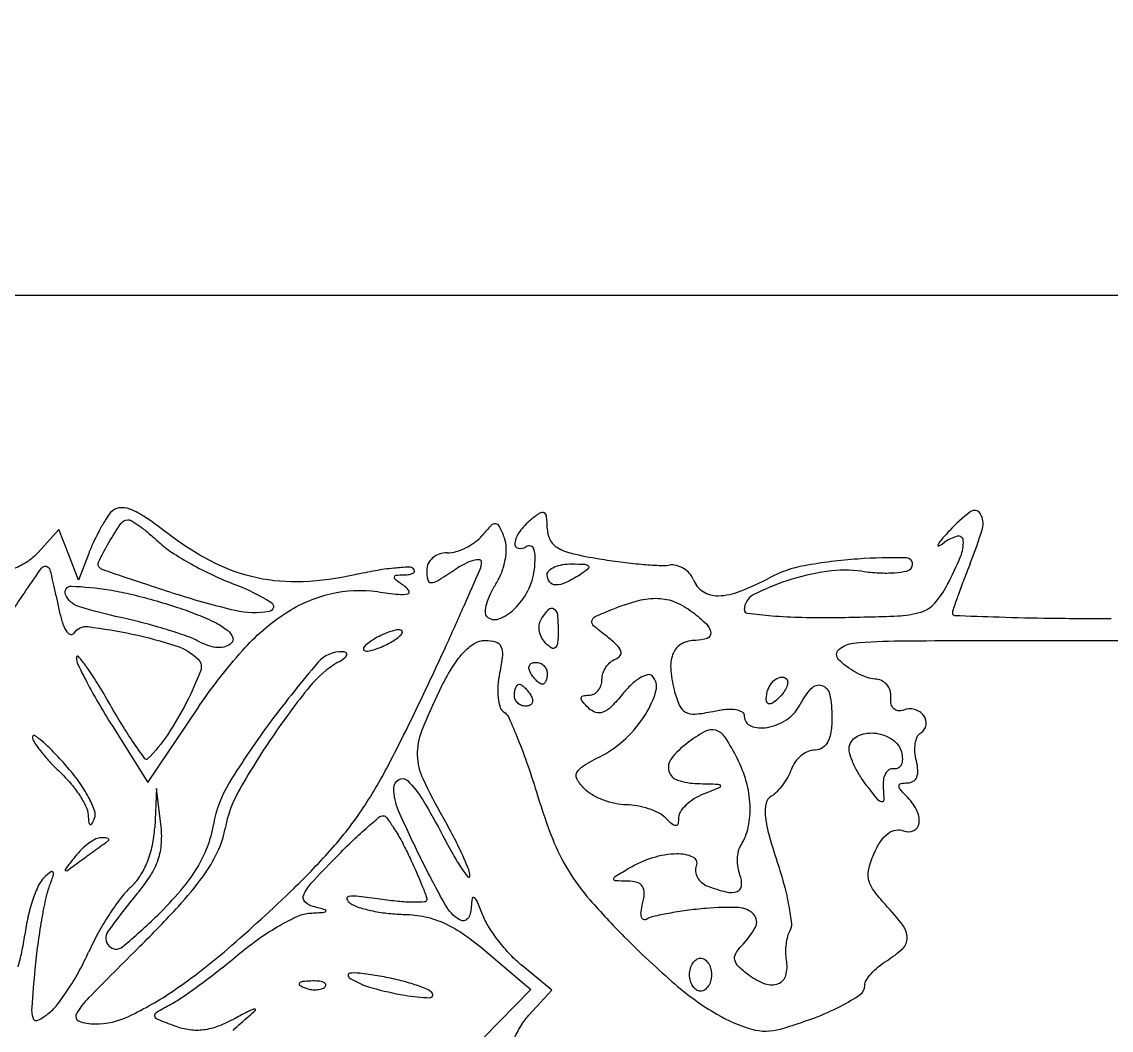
# Model space of a CAD drawing. Header units: inches. Extents: x -279 to 561, y -345 to 342.
# Drawn here: x -211.855 to -211.126, y -298.356 to -297.682 of the extents above; entities that cross this region are included whole.
import ezdxf

# ---------------------------------------------------------------- set-up
doc = ezdxf.new("R2010")
doc.units = ezdxf.units.IN
doc.header["$LTSCALE"] = 0.5
doc.header["$MEASUREMENT"] = 0

msp = doc.modelspace()

# ---------------------------------------------------------------- linework, layer by layer
at = {"linetype": 'ByBlock'}
msp.add_line((-212.49631, -297.86428), (-205.55133, -297.86428), dxfattribs=at)
for p, q in [((-211.76503, -298.19401), (-211.7662, -298.22034)), ((-211.76206, -298.21802), (-211.76503, -298.19401))]:
    msp.add_line(p, q)
for points in [[(-205.72684, -301.74723, -0.00001), (-206.54741, -301.74907, -0.000412)], [(-206.54191, -301.73765, -0.00001), (-205.72683, -301.73995, -0.41338)], [(-209.00903, -301.75091), (-212.29486, -301.75091), (-212.29486, -299.94132), (-212.29486, -298.13173), (-212.27289, -298.13173), (-212.25091, -298.13173), (-212.25091, -298.18258, -0.014086), (-212.25147, -298.20241, -0.020242), (-212.25316, -298.21989, -0.016605), (-212.25557, -298.23387, -0.206229), (-212.25859, -298.23818, 0.092802), (-212.26156, -298.24089, 0.162915), (-212.26261, -298.244, 0.127111), (-212.26165, -298.2477, 0.047055), (-212.2586, -298.25217, -0.173458), (-212.25467, -298.26298, -0.000068), (-212.25234, -298.67882, -0.000834), (-212.25035, -299.20703, -0.000263), (-212.24909, -299.997), (-212.24724, -301.73259), (-208.98522, -301.73443, -0.000146)], [(-211.86242, -298.07702, -0.013783), (-211.84184, -298.04677, -0.641084), (-211.83627, -298.04786, -0.002787), (-211.83533, -298.05183, -0.000521), (-211.83367, -298.05911, -0.000558), (-211.83175, -298.06763, -0.00051), (-211.82978, -298.0764, 0.028135), (-211.82759, -298.08417, 0.071866), (-211.82492, -298.08936, 0.182612), (-211.8223, -298.09112, 0.31839), (-211.81999, -298.09017, -0.29055), (-211.81076, -298.08586, -0.020253), (-211.78123, -298.09088, -0.025737), (-211.75199, -298.09867, -0.11895), (-211.73716, -298.10773, -0.299068), (-211.73553, -298.11563, -0.023), (-211.74487, -298.13639, -0.029977), (-211.7575, -298.15799, -0.049173), (-211.77092, -298.17435, -0.459732), (-211.7727, -298.17421, -0.00709), (-211.77942, -298.16476, -0.013193), (-211.78727, -298.15273, -0.007682), (-211.79607, -298.13791, 0.008054), (-211.8047, -298.12341, 0.017007), (-211.81195, -298.11251, 0.02351), (-211.81716, -298.1059, 0.690651), (-211.81859, -298.10643, 0.114551), (-211.81753, -298.11117, 0.008675), (-211.81161, -298.123, 0.011595), (-211.80388, -298.13696, 0.008559), (-211.79472, -298.15206), (-211.77078, -298.19002), (-211.73764, -298.14079, -0.03305), (-211.70748, -298.10183, -0.067528), (-211.67825, -298.07664, -0.086229), (-211.64855, -298.06393, -0.093608), (-211.61719, -298.0625, 0.008222), (-211.60309, -298.06427, 0.074191), (-211.5969, -298.06402, 0.512313), (-211.59603, -298.06214, 0.113436), (-211.59887, -298.05901, -0.011016), (-211.60474, -298.05473, -0.213219), (-211.60579, -298.0528, -0.405722), (-211.60477, -298.05157, -0.024204), (-211.59948, -298.05126, 0.036488), (-211.59576, -298.05094, 0.100321), (-211.5933, -298.05003, 0.233357), (-211.59248, -298.04871, 0.224285), (-211.59301, -298.04723, 0.21193), (-211.59612, -298.04604, 0.013071), (-211.6062, -298.04681, 0.017573), (-211.61854, -298.04851, 0.011984), (-211.63242, -298.05128, -0.044268), (-211.66694, -298.05586, -0.06336), (-211.69768, -298.0533, -0.064106), (-211.72653, -298.04317, -0.046647), (-211.75539, -298.02512, 0.012363), (-211.77228, -298.01287, 0.058926), (-211.78281, -298.00732, 0.128249), (-211.79009, -298.0065, 0.185872), (-211.79566, -298.00963, 0.035567), (-211.79912, -298.01445, 0.014309), (-211.80317, -298.02149, 0.014074), (-211.80711, -298.02934, 0.017309), (-211.81032, -298.03689), (-211.81722, -298.05481), (-211.82375, -298.0379), (-211.83028, -298.021), (-211.84392, -298.03607, -0.066405), (-211.85178, -298.04272, -0.054139), (-211.86165, -298.04764, -0.047548)], [(-211.52766, -298.36565, -0.030549), (-211.52202, -298.35413, -0.056558), (-211.5159, -298.34572), (-211.5005, -298.32893), (-211.5202, -298.31275, -0.03213), (-211.52825, -298.30522, -0.023826), (-211.53618, -298.29594, -0.024268), (-211.54284, -298.28643, -0.048874), (-211.54694, -298.27826, 0.009021), (-211.55049, -298.26951, 0.144581), (-211.5525, -298.26708, 0.545937), (-211.55389, -298.26768, 0.032543), (-211.55445, -298.2732, -0.057886), (-211.55517, -298.27794, -0.119641), (-211.55697, -298.2812, -0.182056), (-211.55951, -298.28248, -0.16688), (-211.56238, -298.28183, -0.128585), (-211.57176, -298.27199, -0.010945), (-211.58815, -298.24081, -0.01211), (-211.603, -298.20908, -0.103738), (-211.6062, -298.19382, -0.266608), (-211.60293, -298.18813, -0.336908), (-211.59711, -298.18884, -0.064402), (-211.58685, -298.20177, -0.015551), (-211.57345, -298.22565, 0.008749), (-211.56657, -298.23831, 0.019076), (-211.56077, -298.24772, 0.030634), (-211.55666, -298.25308, 0.681647), (-211.55534, -298.25262, 0.106206), (-211.55614, -298.24817, 0.010273), (-211.56052, -298.23808, 0.012682), (-211.56635, -298.22615, 0.009695), (-211.57332, -298.2134, -0.021082), (-211.5866, -298.18772, -0.102905), (-211.59031, -298.17187, -0.100164), (-211.58744, -298.15564, -0.019444), (-211.57543, -298.12827, -0.022536), (-211.56746, -298.11358, -0.049193), (-211.55982, -298.10333, -0.068667), (-211.55242, -298.09716, -0.140301), (-211.54521, -298.0951, -0.070531), (-211.53812, -298.09611, -0.219953), (-211.53457, -298.09919, -0.134061), (-211.53363, -298.10514, -0.021865), (-211.53544, -298.1168, 0.032536), (-211.53659, -298.12542, 0.042223), (-211.53645, -298.13339, 0.048007), (-211.53519, -298.13969, 0.182962), (-211.53279, -298.14281, -0.149871), (-211.52936, -298.14673, -0.009343), (-211.52324, -298.16106, -0.013144), (-211.51661, -298.17874, -0.009335), (-211.51008, -298.19888, 0.019983), (-211.49997, -298.22795, 0.044221), (-211.48948, -298.24895, 0.041696), (-211.47508, -298.2685, 0.016009), (-211.45204, -298.29322, 0.018729), (-211.41804, -298.32496, 0.045066), (-211.39011, -298.34505, 0.064789), (-211.36685, -298.35499, 0.140434), (-211.34758, -298.35491, 0.018003), (-211.32529, -298.34753, 0.030052), (-211.30721, -298.33956, 0.031698), (-211.29432, -298.33185, 0.246954), (-211.29117, -298.32585, -0.139567), (-211.29017, -298.32237, -0.042225), (-211.28686, -298.31791, -0.038647), (-211.28212, -298.31331, -0.033652), (-211.27651, -298.30926, 0.048393), (-211.26581, -298.30104, 0.213829), (-211.2628, -298.29388, 0.158573), (-211.26577, -298.28544, 0.024373), (-211.2774, -298.27167, -0.030405), (-211.28536, -298.26201, -0.107195), (-211.28859, -298.25468, -0.117524), (-211.28834, -298.24706, -0.04024), (-211.28455, -298.2366, -0.043069), (-211.28031, -298.22908, -0.083422), (-211.27553, -298.22412, -0.113312), (-211.27047, -298.2219, -0.139206), (-211.26535, -298.22236, 0.196671), (-211.25837, -298.22221, 0.274973), (-211.25482, -298.21726, 0.142785), (-211.2566, -298.20831, 0.076439), (-211.26333, -298.19913, -0.020226), (-211.26752, -298.19459, -0.203072), (-211.26828, -298.19217, -0.337004), (-211.26694, -298.19073, -0.043453), (-211.26247, -298.19034, 0.140164), (-211.25876, -298.18928, 0.160285), (-211.2564, -298.18646, 0.110639), (-211.25567, -298.18185, 0.0483), (-211.25666, -298.1757, -0.047043), (-211.25762, -298.16979, -0.055577), (-211.25738, -298.16413, -0.064615), (-211.25604, -298.15954, -0.15236), (-211.25373, -298.15688, 0.21521), (-211.25019, -298.15163, 0.208256), (-211.25172, -298.1454, 0.164726), (-211.25787, -298.14127, 0.159378), (-211.26535, -298.14164, -0.115652), (-211.26896, -298.14214, -0.175395), (-211.27179, -298.1408, -0.144201), (-211.27347, -298.13769, -0.071501), (-211.27377, -298.13317, 0.095041), (-211.2743, -298.12856, 0.102631), (-211.27649, -298.1246, 0.105515), (-211.28002, -298.12193, 0.105942), (-211.28433, -298.12093, -0.082735), (-211.28965, -298.11995, -0.036135), (-211.29622, -298.11703, -0.034493), (-211.3029, -298.11284, -0.038875), (-211.30867, -298.10792, -0.432357), (-211.30847, -298.10119, -0.158756), (-211.29868, -298.09693, -0.022434), (-211.26746, -298.09536, -0.001381), (-211.17447, -298.0951), (-211.02742, -298.0951)], [(-211.71379, -298.35587, -0.026068), (-211.70327, -298.34631, 0.021841), (-211.69885, -298.34236, 0.732997), (-211.69927, -298.34152, 0.07937), (-211.70283, -298.3427, 0.005178), (-211.71243, -298.3478, -0.032765), (-211.72368, -298.35301, -0.059283), (-211.73351, -298.35552, -0.066765), (-211.74281, -298.3555, -0.055047), (-211.75245, -298.35308, -0.007727), (-211.76426, -298.34848, -0.252888), (-211.76615, -298.3462, -0.31743), (-211.76505, -298.34374, -0.010866), (-211.75535, -298.33828, 0.028501), (-211.74752, -298.33349, 0.007452), (-211.73553, -298.32493, 0.007548), (-211.72215, -298.31475, 0.007659), (-211.70914, -298.30421, -0.021193), (-211.69609, -298.29422, -0.022907), (-211.68256, -298.28563, -0.023194), (-211.67037, -298.27939, -0.093547), (-211.66228, -298.27741, 0.003082), (-211.65287, -298.27684, 0.267199), (-211.65173, -298.27608, 0.471276), (-211.65214, -298.27518, 0.004424), (-211.66012, -298.27305, -0.13884), (-211.66569, -298.2698, -0.305577), (-211.66651, -298.26517, -0.081047), (-211.66142, -298.25742, -0.007733), (-211.64581, -298.24093, -0.007478), (-211.63478, -298.22997, -0.011082), (-211.62476, -298.22073, -0.006452), (-211.61616, -298.21333, -0.176101), (-211.61339, -298.21232, -0.237684), (-211.61107, -298.21349, -0.015253), (-211.6066, -298.21993, -0.019672), (-211.60162, -298.22829, -0.013183), (-211.59656, -298.23821, -0.006051), (-211.59183, -298.24845, -0.008291), (-211.58784, -298.25777, -0.005719), (-211.58473, -298.26565, -0.091436), (-211.58422, -298.26845, -0.396633), (-211.58563, -298.26995, -0.017931), (-211.59336, -298.27014, -0.021811), (-211.60341, -298.26959, -0.012844), (-211.61535, -298.2681, 0.008523), (-211.6296, -298.2662, 0.061298), (-211.63652, -298.26624, 0.474908), (-211.63761, -298.26799, 0.164347), (-211.6355, -298.27072, 0.071939), (-211.62954, -298.27355, 0.024316), (-211.62021, -298.27595, 0.023607), (-211.60949, -298.27763, 0.024991), (-211.59887, -298.27825, -0.053377), (-211.58536, -298.27982, -0.052091), (-211.57238, -298.28421, -0.044443), (-211.55892, -298.29189, -0.024566), (-211.54392, -298.30346), (-211.51462, -298.32845), (-211.54621, -298.36087, -0.024562)]]:
    msp.add_lwpolyline(points, format="xyb")
for points in [[(-211.76337, -298.02949, 0.044911), (-211.75486, -298.03615, 0.01693), (-211.74188, -298.04395, 0.016611), (-211.7271, -298.05152, 0.019433), (-211.7126, -298.05768, -0.045159), (-211.68843, -298.06945, -0.693683), (-211.68962, -298.07577, -0.100565), (-211.71227, -298.07513, -0.020498), (-211.75114, -298.06439, -0.001703), (-211.77017, -298.05822, -0.002618), (-211.7866, -298.05273, -0.000864), (-211.80077, -298.04788, -0.074801), (-211.80277, -298.04684, -0.362783), (-211.80379, -298.04274, -0.018289), (-211.79684, -298.02965, -0.019526), (-211.78888, -298.01704, -0.246944), (-211.78407, -298.01451, -0.141686), (-211.78138, -298.01529, -0.015793), (-211.77602, -298.01891, -0.018204), (-211.76982, -298.02375, -0.013805)], [(-211.48165, -298.05114, -0.031558), (-211.49118, -298.05648, -0.112355), (-211.49797, -298.05803, -0.234725), (-211.50199, -298.05603, -0.163584), (-211.50363, -298.05114, -0.210568), (-211.5024, -298.04835, -0.082215), (-211.49879, -298.046, -0.062416), (-211.49345, -298.04442, -0.042523), (-211.48714, -298.04393, -0.011293), (-211.47839, -298.04419, -0.220444), (-211.47607, -298.04542, -0.409657), (-211.47631, -298.04733, -0.023197)], [(-211.73748, -298.07788, -0.020322), (-211.72519, -298.08338, -0.058364), (-211.71738, -298.08848, -0.120818), (-211.71407, -298.09297, -0.303913), (-211.71482, -298.09677, -0.119206), (-211.71879, -298.09919, -0.088702), (-211.72389, -298.09988, -0.070535), (-211.72995, -298.09875, -0.041688), (-211.73672, -298.09582, 0.038083), (-211.74486, -298.09223, 0.010526), (-211.75815, -298.08786, 0.010567), (-211.77346, -298.08352, 0.010877), (-211.78879, -298.07988, -0.022992), (-211.81689, -298.07249, -0.221341), (-211.82579, -298.06438, -0.547531), (-211.82194, -298.05882, -0.030471), (-211.79657, -298.0613, -0.018413), (-211.78316, -298.06395, -0.010322), (-211.76707, -298.06811, -0.010289), (-211.75097, -298.07299, -0.016492)], [(-211.40656, -298.07599, -0.031097), (-211.39717, -298.08408, -0.171452), (-211.39427, -298.08998, -0.349055), (-211.3966, -298.09376, -0.086567), (-211.40429, -298.0951, 0.119042), (-211.41353, -298.09733, 0.172981), (-211.41922, -298.10339, 0.120264), (-211.421, -298.11361, 0.044745), (-211.41871, -298.12812, 0.038315), (-211.41529, -298.13835, 0.167415), (-211.41109, -298.14304, 0.152206), (-211.40465, -298.14438, 0.030064), (-211.39284, -298.14253, -0.02746), (-211.38403, -298.14109, -0.065229), (-211.3774, -298.14125, -0.11283), (-211.37329, -298.14289, -0.246631), (-211.37176, -298.1458, 0.309318), (-211.36731, -298.1523, 0.139121), (-211.35651, -298.15332, 0.096894), (-211.34364, -298.14826, 0.128439), (-211.33512, -298.13906, -0.055458), (-211.32697, -298.12719, -0.303742), (-211.31984, -298.12523, -0.270079), (-211.31463, -298.13116, -0.048514), (-211.31315, -298.14638, -0.033318), (-211.3138, -298.15617, -0.084893), (-211.31591, -298.16294, -0.13052), (-211.31947, -298.1669, -0.14594), (-211.32436, -298.16836, 0.101938), (-211.32901, -298.16932, 0.067925), (-211.33367, -298.17213, 0.064401), (-211.33766, -298.17628, 0.071044), (-211.3403, -298.18118, -0.040136), (-211.34274, -298.18648, -0.031373), (-211.34619, -298.1918, -0.032247), (-211.35006, -298.19637, -0.06441), (-211.35375, -298.19932, 0.196459), (-211.3572, -298.204, 0.085162), (-211.35782, -298.21186, 0.04536), (-211.35558, -298.22405, 0.011592), (-211.34972, -298.24328, -0.014769), (-211.34515, -298.25861, -0.019997), (-211.34199, -298.27272, -0.017373), (-211.34028, -298.28438, -0.164305), (-211.34135, -298.28925, 0.07126), (-211.3429, -298.29292, 0.033454), (-211.34387, -298.298, 0.032297), (-211.34419, -298.30355, 0.039059), (-211.34375, -298.30875, -0.102687), (-211.34418, -298.3191, -0.240177), (-211.34914, -298.32478, -0.188904), (-211.35781, -298.32485, -0.067738), (-211.36884, -298.31881, -0.031255), (-211.37561, -298.31313, -0.143949), (-211.37815, -298.30874, -0.192677), (-211.37753, -298.30444, -0.063879), (-211.37359, -298.29926, 0.071282), (-211.36436, -298.28677, 0.323854), (-211.36548, -298.27831, 0.194955), (-211.3757, -298.27367, 0.033812), (-211.39733, -298.27423, 0.00973), (-211.41042, -298.27571, 0.012042), (-211.42254, -298.27762, 0.010446), (-211.43257, -298.27967, 0.083), (-211.43694, -298.28146, -0.232648), (-211.43911, -298.28167, -0.240278), (-211.44055, -298.28008, -0.096801), (-211.44083, -298.2763, -0.034161), (-211.43982, -298.27094, 0.049733), (-211.43872, -298.26398, 0.161678), (-211.43992, -298.25953, 0.180105), (-211.44343, -298.25697, 0.064483), (-211.44966, -298.25606, -0.009136), (-211.45813, -298.25576, -0.430996), (-211.45913, -298.25458, -0.231354), (-211.45801, -298.25281, -0.004688), (-211.44868, -298.24719, -0.058479), (-211.43303, -298.24028, -0.067102), (-211.41691, -298.23759, -0.118158), (-211.40632, -298.23978, -0.39303), (-211.4039, -298.2458, 0.119259), (-211.40441, -298.24966, 0.100666), (-211.40315, -298.2536, 0.092189), (-211.40032, -298.257, 0.081926), (-211.39634, -298.25934, 0.030472), (-211.38398, -298.26323, 0.144173), (-211.37664, -298.26292, 0.298865), (-211.37364, -298.25906, 0.112307), (-211.37466, -298.25195, -0.055302), (-211.37599, -298.24688, -0.045136), (-211.3763, -298.24127, -0.046862), (-211.37561, -298.23599, -0.083006), (-211.37396, -298.23194, 0.086773), (-211.3691, -298.21979, 0.063072), (-211.36791, -298.20525, 0.05743), (-211.37044, -298.18951, 0.049022), (-211.37655, -298.17386, 0.026118), (-211.3846, -298.15987, 0.179136), (-211.39085, -298.1552, 0.202422), (-211.39819, -298.15602, 0.034446), (-211.41022, -298.16391, 0.063099), (-211.42049, -298.17398, 0.238197), (-211.42224, -298.18254, 0.255834), (-211.41641, -298.18858, 0.070108), (-211.40289, -298.19081, -0.002527), (-211.38935, -298.19119, -0.271587), (-211.38786, -298.19213, -0.437793), (-211.38832, -298.19342, -0.003715), (-211.39923, -298.1979, 0.043884), (-211.40554, -298.2011, 0.05053), (-211.41087, -298.20523, 0.057608), (-211.41454, -298.20961, 0.146297), (-211.41571, -298.21355, -0.049136), (-211.41612, -298.21766, -0.350243), (-211.41754, -298.21887, -0.186432), (-211.41995, -298.21801, -0.018748), (-211.4245, -298.21379, 0.077261), (-211.42912, -298.21041, 0.038223), (-211.43582, -298.20758, 0.036767), (-211.44337, -298.20564, 0.044315), (-211.45067, -298.20499, -0.052632), (-211.45811, -298.20421, -0.038409), (-211.46608, -298.20186, -0.03909), (-211.47337, -298.1984, -0.066404), (-211.47873, -298.19431, -0.061959), (-211.48361, -298.18804, -0.262025), (-211.48373, -298.18346, -0.13729), (-211.47945, -298.17896, -0.015156), (-211.4669, -298.17198, 0.071798), (-211.45093, -298.16056, 0.061309), (-211.43784, -298.14452, 0.071669), (-211.43086, -298.12884, 0.27218), (-211.43347, -298.11888, 0.269379), (-211.4366, -298.11806, 0.070877), (-211.44155, -298.12021, 0.052192), (-211.44738, -298.1247, 0.032257), (-211.45327, -298.13107, -0.025073), (-211.46071, -298.13937, -0.102245), (-211.46633, -298.14309, -0.178023), (-211.47122, -298.14324, -0.116123), (-211.47608, -298.14023, -0.020806), (-211.48003, -298.13594, -0.186256), (-211.48085, -298.13356, -0.343424), (-211.47967, -298.13215, -0.053346), (-211.47579, -298.13173, 0.117308), (-211.47243, -298.13093, 0.100566), (-211.46958, -298.12868, 0.092807), (-211.46766, -298.12532, 0.083346), (-211.467, -298.12135, -0.080547), (-211.46631, -298.11713, -0.066095), (-211.46431, -298.11301, -0.067178), (-211.46134, -298.10963, -0.089827), (-211.45784, -298.10754, 0.146997), (-211.45483, -298.10525, 0.251285), (-211.45442, -298.10221, 0.113503), (-211.45708, -298.09816, 0.02608), (-211.46333, -298.09278, -0.013174), (-211.47257, -298.08525, -0.26967), (-211.47371, -298.08197, -0.242384), (-211.47146, -298.07914, -0.010919), (-211.45967, -298.07409, -0.031102), (-211.44266, -298.06845, -0.073597), (-211.42942, -298.06697, -0.089266), (-211.41794, -298.06946, -0.064432)], [(-211.4963, -298.08924, -0.02285), (-211.49665, -298.09678, -0.178281), (-211.49813, -298.09991, -0.339454), (-211.5006, -298.1002, -0.062607), (-211.50445, -298.0972, -0.074436), (-211.5072, -298.09349, -0.072722), (-211.50877, -298.08911, -0.077894), (-211.50895, -298.08474, -0.11056), (-211.50769, -298.08109, -0.044558), (-211.50261, -298.07431, -0.382301), (-211.49915, -298.07393, -0.217734), (-211.49682, -298.078, -0.022936)], [(-211.62085, -298.0951, 0.027796), (-211.62462, -298.09784, 0.102785), (-211.62646, -298.10012, 0.335455), (-211.62621, -298.10153, 0.190341), (-211.62451, -298.1022, 0.067616), (-211.62094, -298.10172, 0.024967), (-211.61611, -298.10012, 0.024204), (-211.61094, -298.09782, 0.026766), (-211.6062, -298.0951, 0.027796), (-211.60243, -298.09236, 0.102785), (-211.60059, -298.09009, 0.335455), (-211.60083, -298.08867, 0.190341), (-211.60253, -298.088, 0.067616), (-211.6061, -298.08848, 0.024967), (-211.61093, -298.09009, 0.024204), (-211.6161, -298.09238, 0.026766)], [(-211.50363, -298.11708, -0.042167), (-211.50386, -298.11988, -0.061769), (-211.50458, -298.12225, -0.081139), (-211.50562, -298.12386, -0.210953), (-211.50686, -298.12441, -0.151918), (-211.5084, -298.12393, -0.038439), (-211.51047, -298.12225, -0.035638), (-211.51265, -298.11988, -0.029505), (-211.51462, -298.11708, -0.082592), (-211.51576, -298.11428, -0.161196), (-211.51554, -298.11191, -0.182303), (-211.51399, -298.11033, -0.108972), (-211.51139, -298.10975, -0.093332), (-211.50842, -298.11031, -0.09642), (-211.50591, -298.11191, -0.099167), (-211.50422, -298.11428, -0.105053)], [(-211.51462, -298.13173, -0.082592), (-211.51347, -298.13453, -0.161196), (-211.5137, -298.13691, -0.182303), (-211.51525, -298.13849, -0.108972), (-211.51785, -298.13906, -0.093332), (-211.52081, -298.1385, -0.09642), (-211.52333, -298.13691, -0.099167), (-211.52501, -298.13453, -0.105053), (-211.52561, -298.13173, -0.042167), (-211.52537, -298.12893, -0.061769), (-211.52466, -298.12656, -0.081139), (-211.52361, -298.12495, -0.210953), (-211.52238, -298.12441, -0.151918), (-211.52083, -298.12489, -0.038439), (-211.51876, -298.12656, -0.035638), (-211.51659, -298.12893, -0.029505)], [(-211.34843, -298.13332, -0.034019), (-211.35203, -298.13645, -0.131573), (-211.35474, -298.13756, -0.290264), (-211.35642, -298.13677, -0.142677), (-211.3571, -298.13442, -0.094783), (-211.35582, -298.12771, -0.102202), (-211.35216, -298.12214, -0.145728), (-211.34758, -298.11966, -0.253202), (-211.34355, -298.12087, -0.212536), (-211.34275, -298.12296, -0.080535), (-211.34342, -298.12608, -0.061283), (-211.34539, -298.12972, -0.041736)], [(-211.84796, -298.15951, 0.146222), (-211.84694, -298.16292, 0.020266), (-211.84258, -298.16901, 0.021797), (-211.83666, -298.17597, 0.016904), (-211.82965, -298.18302, -0.028846), (-211.82259, -298.19045, -0.029973), (-211.81654, -298.19856, -0.031416), (-211.8122, -298.20617, -0.101778), (-211.81075, -298.21177, 0.016312), (-211.81034, -298.21675, 0.247987), (-211.80939, -298.21814, 0.412852), (-211.80817, -298.21776, 0.026276), (-211.80644, -298.21403, 0.187697), (-211.80638, -298.20885, 0.033745), (-211.81045, -298.1999, 0.032309), (-211.81694, -298.18952, 0.024253), (-211.82533, -298.17898, 0.011402), (-211.83402, -298.16952, 0.023548), (-211.84131, -298.16262, 0.033114), (-211.84651, -298.15872, 0.595653)], [(-211.26672, -298.16968, -0.057204), (-211.26603, -298.17453, -0.112765), (-211.26679, -298.17832, -0.167742), (-211.26883, -298.18049, -0.169079), (-211.27177, -298.18093, 0.18542), (-211.27486, -298.1815, 0.1308), (-211.27733, -298.18408, 0.092552), (-211.27876, -298.18842, 0.055853), (-211.27888, -298.19385, -0.019689), (-211.27848, -298.2019, -0.49591), (-211.27998, -298.20307, -0.162112), (-211.28276, -298.20125, -0.005373), (-211.29094, -298.19064, -0.030417), (-211.29583, -298.18327, -0.036265), (-211.29947, -298.17577, -0.039248), (-211.30152, -298.16916, -0.148354), (-211.30121, -298.16489, -0.214985), (-211.29468, -298.15842, -0.124484), (-211.28349, -298.15719, -0.116423), (-211.27251, -298.16145, -0.180258)], [(-211.81959, -298.23979, 0.002253), (-211.82608, -298.24814, 0.484056), (-211.82586, -298.24901, 0.268706), (-211.82462, -298.24888, 0.001613), (-211.81499, -298.24187, -0.000677), (-211.80916, -298.2376, -0.000854), (-211.80375, -298.23367, -0.000676), (-211.7992, -298.23038, -0.006866), (-211.79729, -298.22905, 0.262974), (-211.79691, -298.22827, 0.280207), (-211.79738, -298.22758, 0.081051), (-211.79914, -298.22711, 0.025033), (-211.80189, -298.22697, 0.118513), (-211.80552, -298.22785, 0.038743), (-211.81024, -298.23074, 0.036088), (-211.81518, -298.23489, 0.033687)], [(-211.39373, -298.31855, -0.064853), (-211.39428, -298.32275, -0.082425), (-211.39589, -298.32631, -0.098894), (-211.39827, -298.32869, -0.148195), (-211.40106, -298.32954, -0.148195), (-211.40385, -298.32869, -0.098894), (-211.40623, -298.32631, -0.082425), (-211.40784, -298.32275, -0.064853), (-211.40839, -298.31855, -0.064853), (-211.40784, -298.31435, -0.082425), (-211.40623, -298.31079, -0.098894), (-211.40385, -298.30841, -0.148195), (-211.40106, -298.30756, -0.148195), (-211.39827, -298.30841, -0.098894), (-211.39589, -298.31079, -0.082425), (-211.39428, -298.31435, -0.064853)], [(-211.66618, -298.32722, 0.051402), (-211.66217, -298.32836, 0.05415), (-211.65809, -298.32864, 0.060344), (-211.65453, -298.32806, 0.126455), (-211.65214, -298.32664, 0.296942), (-211.6518, -298.32504, 0.208169), (-211.65314, -298.32369, 0.077125), (-211.65665, -298.32287, 0.028489), (-211.66175, -298.32279, 0.018894), (-211.66722, -298.32323, 0.168741), (-211.66936, -298.32426, 0.470617), (-211.66923, -298.3256, 0.054073)], [(-211.6355, -298.32106, 0.064559), (-211.62066, -298.32739, 0.025528), (-211.59898, -298.33231, 0.036262), (-211.58218, -298.33399, 0.69205), (-211.58078, -298.33057, 0.093663), (-211.5853, -298.32773, 0.01831), (-211.5944, -298.32454, 0.018853), (-211.60545, -298.32157, 0.01648), (-211.61719, -298.31929, 0.010486), (-211.62907, -298.31764, 0.053385), (-211.63574, -298.31757, 0.425617), (-211.63687, -298.31899, 0.229872)]]:
    msp.add_lwpolyline(points, format="xyb", close=True)
for centre, radius, start, end in [((-211.50701, -298.01246), 0.00291, 63.00833, 123.76394), ((-211.50711, -298.01266), 0.00313, 5.42081, 63.00848), ((-211.15143, -298.09927), 0.11364, 127.52921, 137.036), ((-211.21783, -298.01283), 0.00464, 32.54742, 127.52927), ((-211.53847, -298.02073), 0.00364, 82.93589, 135.99067), ((-211.53843, -298.02036), 0.00327, 25.54555, 82.93579), ((-211.48605, -298.04893), 0.04473, 129.69014, 143.49317), ((-211.46845, -298.07014), 0.07229, 123.76388, 129.69015), ((-211.5856, -298.02011), 0.08197, 359.99997, 5.42075), ((-211.22418, -298.01688), 0.01217, 343.29387, 32.54741), ((-211.45666, -298.09976), 0.1174, 135.99068, 140.30981), ((-211.62163, -298.06012), 0.09548, 20.54123, 25.54556), ((-211.50715, -298.03332), 0.01848, 143.49309, 170.20741), ((-211.48696, -298.02011), 0.01667, 179.99997, 207.13517), ((-211.04791, -298.19569), 0.25511, 137.03597, 138.95854), ((-211.47791, -297.94073), 0.27709, 338.19264, 343.29387), ((-211.57631, -297.99612), 0.04127, 296.50053, 306.5623), ((-211.56793, -298.00741), 0.02721, 306.56237, 320.30991), ((-211.55027, -298.03339), 0.01928, 0.70362, 20.54129), ((-211.52257, -298.03065), 0.00283, 170.20747, 257.99495), ((-211.49011, -298.02172), 0.01313, 207.13517, 239.58547), ((-211.24188, -298.03153), 0.000486, 156.22624, 298.0072), ((-211.23093, -298.03636), 0.01245, 138.95857, 156.22616), ((-211.25457, -298.00768), 0.0275, 298.00723, 306.90217), ((-211.22345, -298.04912), 0.02432, 103.84886, 126.90224), ((-211.2285, -298.02862), 0.00321, 4.13252, 103.84892), ((-211.24819, -298.03004), 0.02295, 337.05857, 4.13252), ((-211.57155, -298.05002), 0.01335, 108.61516, 130.70098), ((-211.57046, -298.05326), 0.01677, 89.99998, 108.61513), ((-211.57046, -298.01517), 0.02132, 270.00003, 286.28536), ((-211.57563, -297.99748), 0.03975, 286.28537, 296.50063), ((-211.57191, -298.03365), 0.04092, 349.40197, 0.70367), ((-211.52162, -298.02617), 0.00741, 257.99497, 301.71746), ((-211.5157, -298.03574), 0.00384, 73.91387, 121.71746), ((-211.51554, -298.03517), 0.00324, 19.73949, 73.91395), ((-211.5262, -298.039), 0.01457, 358.78827, 19.73962), ((-211.47904, -298.00288), 0.03499, 239.5854, 256.9715), ((-211.42266, -297.7592), 0.28511, 256.97145, 260.68023), ((-211.47938, -297.93219), 0.27399, 332.65564, 337.05863), ((-211.57351, -298.04832), 0.0107, 154.56765, 179.99992), ((-211.57266, -298.04873), 0.01165, 130.70105, 154.5677), ((-211.51899, -298.11975), 0.08559, 117.76866, 123.23387), ((-211.54376, -298.0727), 0.03242, 106.48889, 117.76865), ((-211.5498, -298.0523), 0.01115, 86.05472, 106.48891), ((-211.54914, -298.04273), 0.00156, 0.00001, 86.05486), ((-211.55943, -298.04273), 0.01185, 336.673, 359.99996), ((-211.57821, -298.03248), 0.04733, 338.80895, 349.40203), ((-211.59947, -298.03745), 0.08786, 353.23879, 358.78829), ((-211.40271, -297.63768), 0.40824, 260.68014, 262.69392), ((-211.40805, -297.67933), 0.36626, 262.69392, 264.87843), ((-211.41141, -297.71678), 0.32866, 264.87843, 266.96279), ((-211.42685, -298.00768), 0.03735, 266.9628, 277.28532), ((-211.4204, -298.05811), 0.01349, 76.4095, 97.28538), ((-211.42126, -298.06168), 0.01716, 58.98223, 76.40934), ((-211.31789, -298.12225), 0.07833, 100.10089, 118.20322), ((-211.27147, -298.38281), 0.34299, 94.05369, 100.10089), ((-211.27244, -298.36917), 0.32932, 88.42199, 94.05372), ((-211.26349, -298.04425), 0.00427, 328.32447, 88.42204), ((-210.45385, -298.35047), 0.8259, 158.1926, 159.06097), ((-211.55273, -298.04832), 0.03149, 180.00001, 191.56348), ((-211.77999, -297.72141), 0.39063, 301.29387, 303.23386), ((-215.1262, -296.50465), 3.89612, 336.28109, 336.673), ((-211.5757, -298.03345), 0.04464, 327.7416, 338.80895), ((-211.55281, -298.04298), 0.04087, 332.50197, 353.23874), ((-211.4213, -298.06174), 0.01724, 41.59541, 58.98218), ((-211.41869, -298.05942), 0.01375, 20.99364, 41.59562), ((-211.43994, -297.89466), 0.17992, 291.31537, 298.20323), ((-211.29351, -298.20773), 0.16037, 98.22891, 108.07565), ((-211.30433, -298.1329), 0.08477, 82.36068, 98.22889), ((-211.27516, -297.91542), 0.13466, 262.36057, 267.27855), ((-211.27745, -297.96363), 0.0864, 267.27856, 274.13642), ((-211.27614, -297.98175), 0.06823, 274.13642, 281.03527), ((-211.26402, -298.04392), 0.00489, 281.03532, 328.3245), ((-211.58138, -298.05418), 0.00225, 191.56339, 270.52833), ((-211.58143, -298.04806), 0.00837, 270.52836, 301.29385), ((-211.48145, -298.09293), 0.06681, 147.74157, 154.49547), ((-211.39072, -298.04869), 0.01622, 200.99355, 237.79452), ((-211.29701, -298.19699), 0.14908, 108.07567, 117.46532), ((-211.28893, -298.03068), 0.05959, 318.41051, 332.65557), ((-210.75053, -298.23695), 0.50825, 159.06089, 160.31016), ((-211.50383, -298.08226), 0.04202, 154.49556, 164.0552), ((-211.55981, -298.03934), 0.04876, 314.3354, 332.50196), ((-211.38962, -298.04694), 0.01828, 237.79449, 271.43528), ((-211.39024, -298.02203), 0.0432, 271.43531, 291.31529), ((-211.36065, -298.07457), 0.01111, 117.46525, 180.00002), ((-210.49951, -298.32678), 0.77485, 160.31021, 161.00097), ((-213.2061, -297.34827), 1.79886, 335.29019, 336.28117), ((-211.51703, -298.07849), 0.02829, 164.05529, 175.13385), ((-211.54624, -298.05323), 0.02934, 290.21306, 314.33541), ((-211.36935, -298.07457), 0.0024, 180, 263.23717), ((-211.25947, -298.05682), 0.0202, 286.50404, 318.41058), ((-211.22516, -298.07693), 0.0074, 161.00091, 179.99987), ((-211.54156, -298.0764), 0.00367, 175.13382, 224.99997), ((-211.53874, -298.07358), 0.00765, 225.00003, 290.21302), ((-211.31517, -297.61771), 0.46246, 263.23716, 265.25896), ((-211.32576, -297.7453), 0.33444, 265.25897, 268.72052), ((-211.31852, -297.42135), 0.65847, 268.72048, 270.80553), ((-211.33433, -296.29705), 1.78288, 270.80547, 272.08866), ((-211.27165, -298.01574), 0.06305, 272.08867, 286.50404), ((-211.23112, -298.07693), 0.00143, 179.99997, 267.85902), ((-210.9714, -291.1296), 6.95362, 267.859051, 268.104964), ((-211.14648, -296.42101), 1.65932, 268.10495, 269.28936), ((-211.12633, -294.79642), 3.28403, 269.28934, 270.00003), ((-211.64125, -298.12351), 0.02087, 88.56457, 139.39123), ((-211.64086, -298.10808), 0.00544, 61.48232, 88.56463), ((-211.63883, -298.10434), 0.00117, 338.05395, 61.48251), ((-214.42181, -296.78886), 3.1371, 334.63679, 335.29019), ((-211.09962, -298.58789), 0.73432, 139.39118, 143.28554), ((-211.6084, -298.16994), 0.06973, 120.3077, 141.0172), ((-211.66554, -298.07217), 0.04351, 300.30766, 306.84678), ((-211.64257, -298.10283), 0.00521, 306.84674, 338.05372), ((-211.26842, -298.44508), 0.5071, 141.01723, 145.81013), ((-212.80589, -297.55488), 1.34881, 332.4632, 334.6367), ((-211.2382, -298.48454), 0.56145, 143.28557, 148.39918), ((-211.27369, -298.4415), 0.50072, 145.81016, 150.67889), ((-211.89351, -298.03058), 0.31986, 326.13286, 332.46312), ((-211.65029, -298.23101), 0.07761, 148.39918, 170.41052), ((-211.64216, -298.23454), 0.0781, 150.6789, 169.8927), ((-211.82468, -298.07677), 0.23697, 318.50426, 326.13278), ((-211.83755, -298.21717), 0.07142, 347.95686, 357.45106), ((-211.82925, -298.22633), 0.06771, 356.33907, 7.05038), ((-211.80463, -298.20494), 0.07892, 339.02215, 350.41051), ((-211.77805, -298.21032), 0.05992, 334.07034, 349.89271), ((-211.83331, -298.21807), 0.06708, 338.00625, 347.95685), ((-211.80407, -298.22794), 0.04247, 341.14935, 356.3391), ((-211.81139, -298.20234), 0.08616, 328.35932, 339.02215), ((-212.00265, -297.91934), 0.47457, 313.96705, 318.50428), ((-211.81068, -298.22568), 0.04946, 327.27193, 341.1494), ((-211.82396, -298.18799), 0.11098, 324.09483, 334.07036), ((-211.79194, -298.3059), 0.07115, 127.92185, 132.63709), ((-211.83508, -298.25053), 0.000958, 27.23627, 127.92192), ((-211.83681, -298.25142), 0.00291, 340.86021, 27.23634), ((-211.82564, -298.22117), 0.05881, 327.40519, 338.00628), ((-211.83709, -298.18651), 0.11634, 319.3515, 328.35925), ((-211.82923, -298.2654), 0.0161, 132.63708, 155.39208), ((-212.04099, -298.18056), 0.21903, 338.75094, 340.86005), ((-211.80656, -298.23337), 0.03616, 312.14467, 327.40515), ((-211.86646, -298.18984), 0.11576, 319.92121, 327.27202), ((-211.90732, -298.12764), 0.21389, 317.21444, 324.09474), ((-211.75276, -298.30043), 0.10021, 155.3921, 161.28219), ((-211.78762, -298.27909), 0.05282, 158.75094, 168.02161), ((-211.47801, -298.5167), 0.39192, 139.92128, 144.60971), ((-211.74662, -298.29959), 0.05315, 132.14476, 142.75455), ((-211.94876, -298.09063), 0.26353, 314.46286, 319.35152), ((-212.45768, -297.4476), 1.13001, 310.92903, 313.96713), ((-211.73406, -298.30677), 0.11996, 161.28214, 167.03778), ((-211.47657, -298.34508), 0.3708, 168.02157, 170.22235), ((-211.64329, -298.37816), 0.18297, 142.7545, 146.9813), ((-211.62618, -298.38928), 0.20338, 146.98134, 151.12131), ((-212.02704, -298.01087), 0.37528, 309.62993, 314.46291), ((-212.40377, -297.66815), 0.89034, 314.82965, 317.21444), ((-211.72122, -298.30972), 0.13313, 167.03769, 172.36065), ((-211.42965, -298.35317), 0.41841, 170.22232, 172.47214), ((-212.02736, -298.26866), 0.17575, 348.53459, 352.36067), ((-211.66454, -298.36812), 0.15957, 151.12137, 156.08722), ((-211.79131, -298.29413), 0.0076, 144.60976, 223.71233), ((-211.41387, -298.35525), 0.43433, 172.47215, 174.65986), ((-208.32041, -301.77587), 4.90164, 134.82961, 135.39959), ((-211.79195, -298.29474), 0.00671, 223.71233, 309.62989), ((-211.97466, -298.00464), 0.39271, 304.24589, 310.92904), ((-211.94902, -298.28455), 0.09581, 342.50922, 348.53466), ((-211.96045, -298.23691), 0.16413, 331.33757, 336.08717), ((-210.35255, -298.45446), 1.50027, 174.65989, 175.63964), ((-211.9787, -298.22694), 0.18493, 326.9944, 331.33759), ((-211.95961, -298.23934), 0.16217, 322.56035, 326.99449), ((-211.88009, -298.14356), 0.22466, 295.49969, 304.24588), ((-211.77281, -298.3713), 0.05292, 135.3996, 149.82501), ((-211.82956, -298.34183), 0.01897, 175.63964, 197.91413), ((-211.86266, -298.31287), 0.04055, 296.87818, 309.55237), ((-211.86108, -298.31477), 0.03808, 309.55241, 322.56038), ((-211.81561, -298.34641), 0.00341, 149.82503, 249.30271), ((-211.84538, -298.34695), 0.00234, 197.9141, 296.87813), ((-211.80627, -298.32168), 0.02984, 249.30276, 269.99998), ((-211.80627, -298.29833), 0.05319, 269.99999, 295.49973)]:
    msp.add_arc(centre, radius, start, end)

doc.saveas('drawing.dxf')
